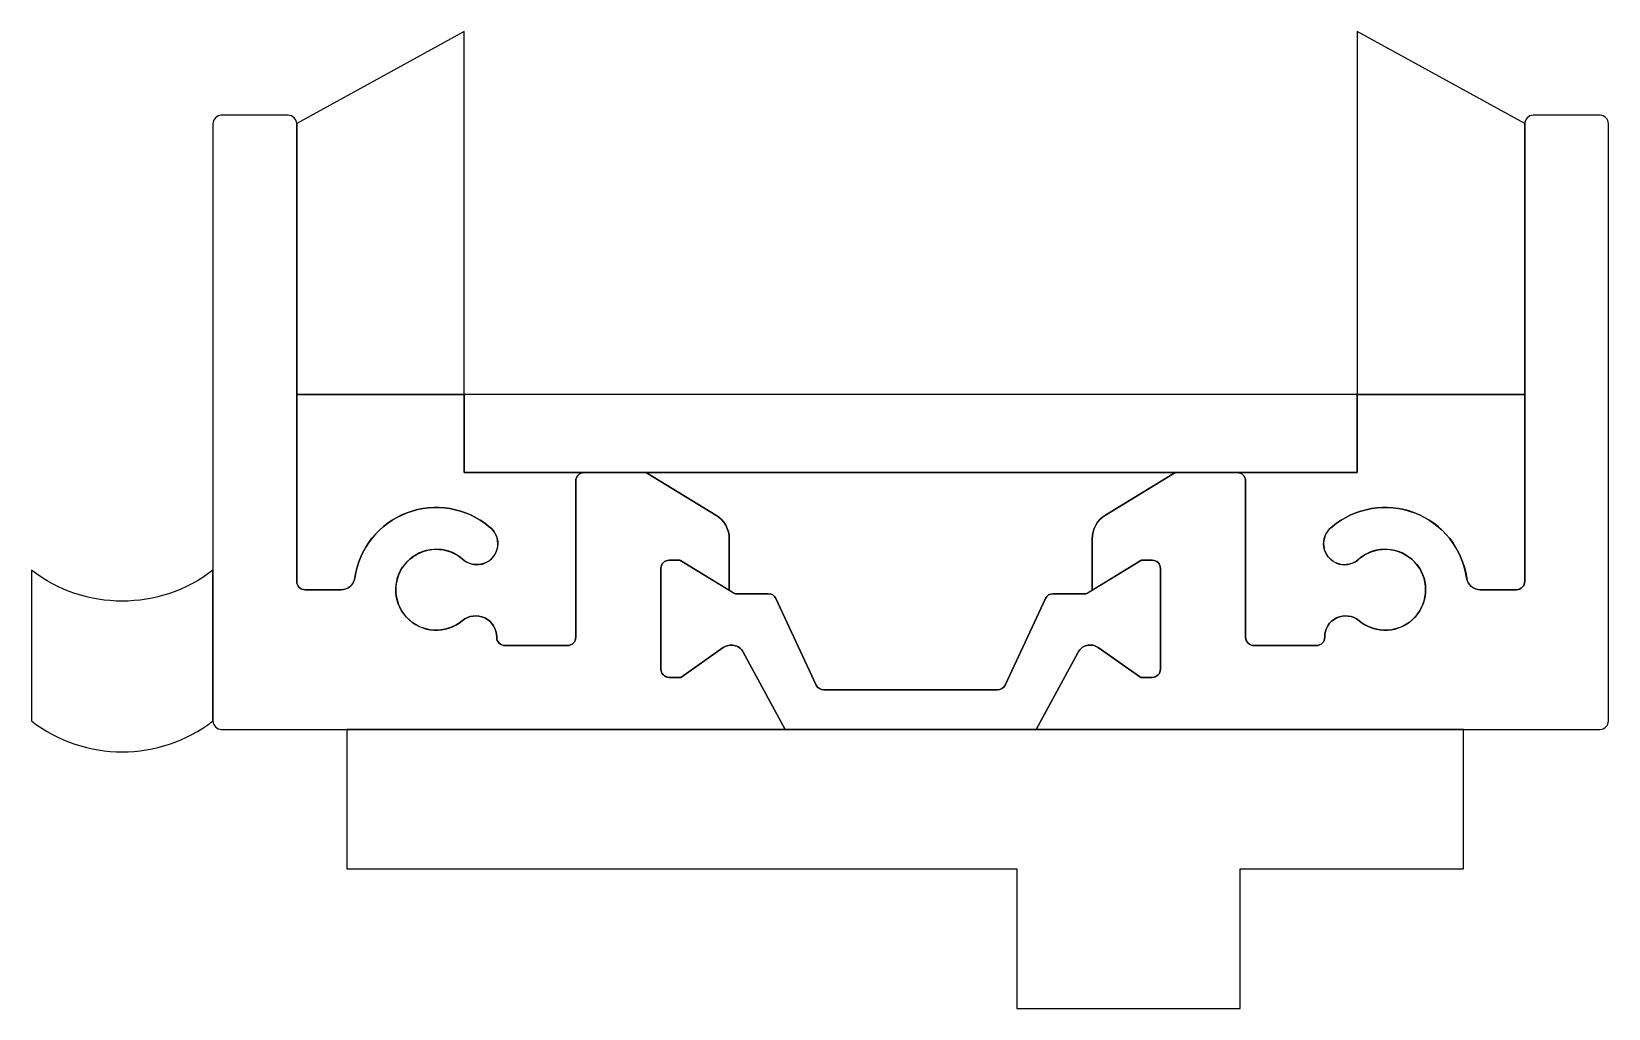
# Model space of a CAD drawing. Extents: x 3.3 to 59.8, y 5.4 to 40.4.
import ezdxf

# ---------------------------------------------------------------- set-up
doc = ezdxf.new("R2010")
doc.units = 0
doc.layers.get('0').update_dxf_attribs({"linetype": 'CONTINUOUS'})

msp = doc.modelspace()

# ---------------------------------------------------------------- linework, layer by layer
at = {"color": 32}
for points in [[(18.775, 40.437), (12.775, 37.137), (12.776, 27.437), (18.776, 27.437)], [(56.775, 37.137), (50.775, 40.437), (50.776, 27.437), (56.775, 27.437)], [(50.776, 27.437), (18.776, 27.437), (18.776, 24.637), (50.776, 24.637)], [(54.578, 15.437), (14.578, 15.437), (14.578, 10.437), (38.578, 10.437), (38.578, 5.437), (46.578, 5.437), (46.578, 10.437), (54.578, 10.437)]]:
    msp.add_lwpolyline(points, close=True, dxfattribs=at)
for points in [[(12.775, 37.137, 0.414214), (12.475, 37.437), (10.075, 37.437, 0.414214), (9.775, 37.137), (9.775, 15.737, 0.414214), (10.075, 15.437), (30.275, 15.437), (28.777, 18.208, 0.4395), (28.058, 18.366), (26.536, 17.298), (26.125, 17.298, -0.414214), (25.825, 17.598), (25.825, 21.198, -0.414214), (26.125, 21.498), (26.508, 21.498), (28.275, 20.419), (28.275, 22.26, 0.261413), (27.796, 23.113), (25.371, 24.593, 0.137872), (25.215, 24.637), (23.075, 24.637, 0.414214), (22.775, 24.337), (22.775, 18.737, -0.414214), (22.475, 18.437), (20.241, 18.437, -0.418789), (19.941, 18.742, 0.642983), (18.709, 19.328, -2.215275), (18.76, 21.502, 1.023708), (19.674, 22.695, 0.587487), (14.857, 20.865, -0.372229), (14.368, 20.437), (13.08, 20.437, -0.414214), (12.775, 20.737)], [(46.775, 24.337, 0.414214), (46.475, 24.637), (44.336, 24.637, 0.137872), (44.18, 24.593), (41.754, 23.113, 0.261413), (41.275, 22.26), (41.275, 20.419), (43.043, 21.498), (43.425, 21.498, -0.414214), (43.725, 21.198), (43.725, 17.598, -0.414214), (43.425, 17.298), (43.015, 17.298), (41.493, 18.366, 0.458165), (40.759, 18.181), (39.275, 15.437), (59.475, 15.437, 0.414214), (59.775, 15.737), (59.775, 37.137, 0.414214), (59.475, 37.437), (57.075, 37.437, 0.414267), (56.775, 37.137), (56.776, 27.437), (56.775, 20.742, -0.414136), (56.475, 20.437), (55.189, 20.437, -0.375949), (54.694, 20.865, 0.587487), (49.876, 22.695, 1.023708), (50.791, 21.502, -2.215275), (50.842, 19.328, 0.642983), (49.609, 18.742, -0.418789), (49.309, 18.437), (47.075, 18.437, -0.414214), (46.775, 18.737)], [(18.776, 27.437), (12.775, 27.437), (12.775, 20.737, 0.414214), (13.08, 20.437), (14.368, 20.437, 0.369052), (14.856, 20.859, -0.588119), (19.674, 22.695, -1.071097), (18.709, 21.547, 2.14782), (18.709, 19.328, -0.642983), (19.941, 18.742, 0.418789), (20.241, 18.437), (22.475, 18.437, 0.414214), (22.775, 18.737), (22.775, 24.337, -0.414214), (23.075, 24.637), (18.776, 24.637)], [(56.775, 27.437), (50.776, 27.437), (50.776, 24.637), (46.475, 24.637, -0.414214), (46.775, 24.337), (46.775, 18.737, 0.414214), (47.075, 18.437), (49.309, 18.437, 0.418789), (49.609, 18.742, -0.642983), (50.842, 19.328, 2.14782), (50.842, 21.547, -1.071097), (49.876, 22.695, -0.588119), (54.695, 20.859, 0.372764), (55.189, 20.437), (56.475, 20.437, 0.414214), (56.775, 20.742)], [(41.275, 22.26, -0.261413), (41.754, 23.113), (44.18, 24.593, -0.137872), (44.336, 24.637), (25.215, 24.637, -0.137872), (25.371, 24.593), (27.796, 23.113, -0.261413), (28.275, 22.26), (28.275, 20.419), (28.45, 20.312, 0.137872), (28.502, 20.298), (29.674, 20.298, -0.291473), (29.946, 20.125), (31.393, 17.021, 0.291473), (31.665, 16.848), (37.885, 16.848, 0.291473), (38.157, 17.021), (39.605, 20.125, -0.291473), (39.876, 20.298), (41.049, 20.298, 0.137872), (41.101, 20.312), (41.275, 20.419)], [(40.759, 18.181, -0.458165), (41.493, 18.366), (43.015, 17.298), (43.425, 17.298, 0.414214), (43.725, 17.598), (43.725, 21.198, 0.414214), (43.425, 21.498), (43.071, 21.498, 0.137872), (43.019, 21.483), (41.077, 20.298), (39.876, 20.298, 0.291473), (39.605, 20.125), (38.157, 17.021, -0.291473), (37.885, 16.848), (31.665, 16.848, -0.291473), (31.393, 17.021), (29.946, 20.125, 0.291473), (29.674, 20.298), (28.474, 20.298), (26.532, 21.483, 0.137872), (26.48, 21.498), (26.125, 21.498, 0.414214), (25.825, 21.198), (25.825, 17.598, 0.414214), (26.125, 17.298), (26.536, 17.298), (28.058, 18.366, -0.4395), (28.777, 18.208), (30.275, 15.437), (39.275, 15.437)], [(9.775, 21.137, -0.340372), (3.275, 21.137), (3.275, 15.737, 0.340372), (9.775, 15.737)]]:
    msp.add_lwpolyline(points, format="xyb", close=True, dxfattribs=at)

doc.saveas('drawing.dxf')
